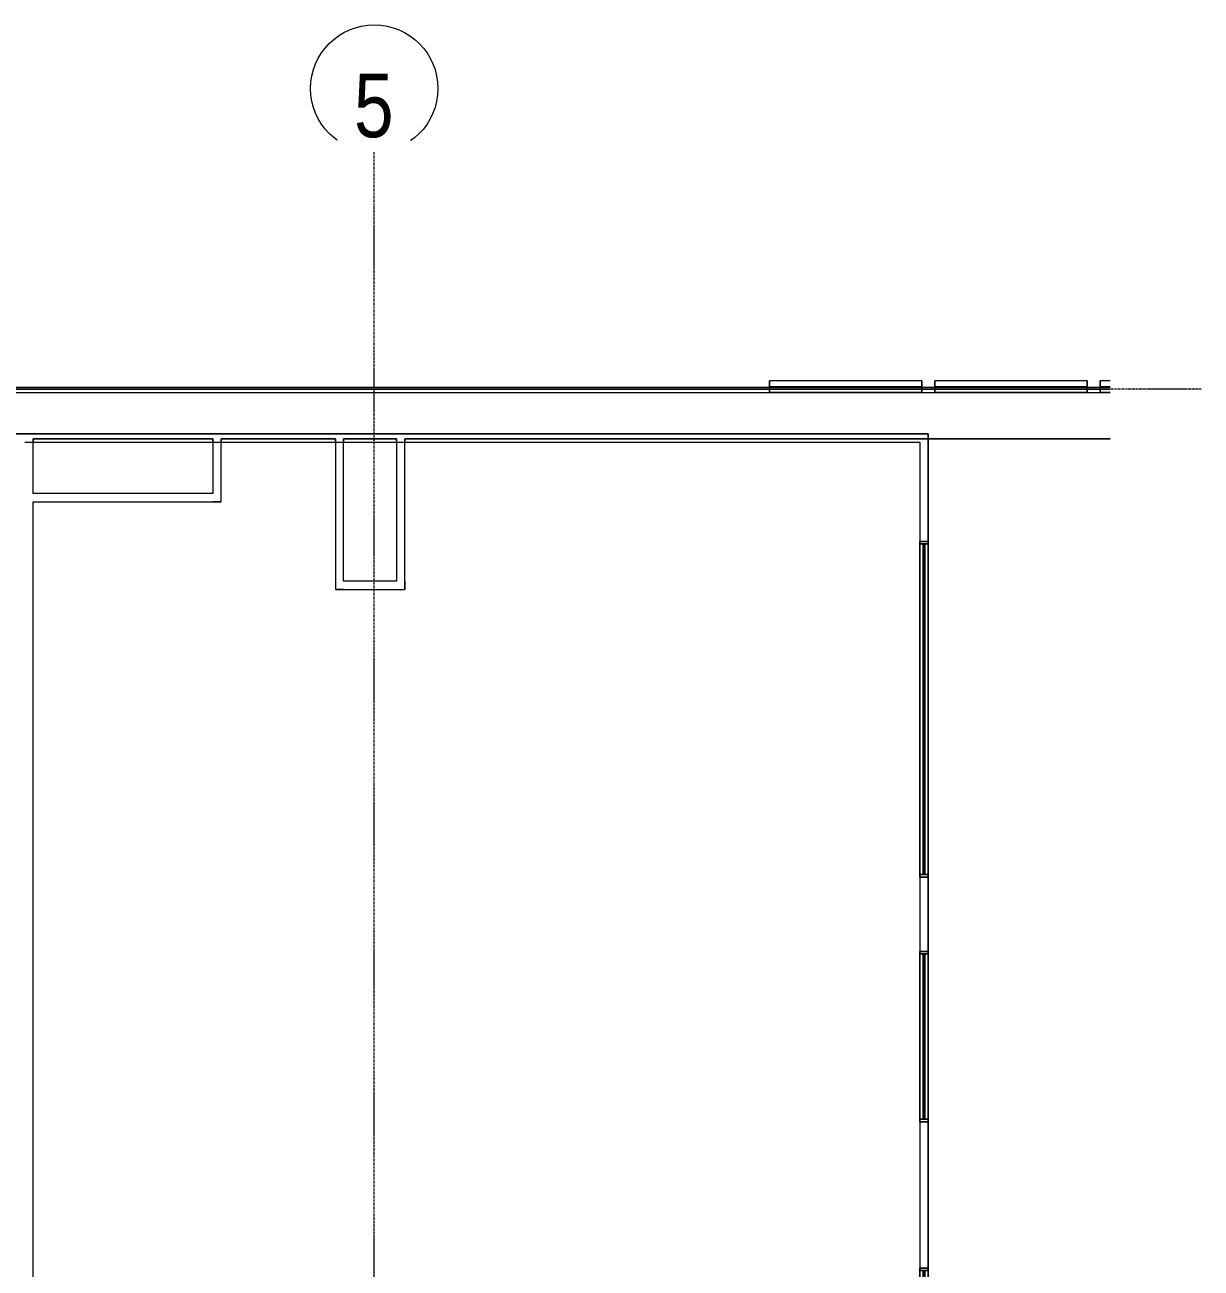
# Model space of a CAD drawing. Header units: millimetres. Extents: x -21807 to 26525, y -2564 to 60640.
# Drawn here: x 8789 to 15901, y 53122 to 60640 of the extents above; entities that cross this region are included whole.
import ezdxf

# ---------------------------------------------------------------- set-up
doc = ezdxf.new("R2010")
doc.units = ezdxf.units.MM
doc.linetypes.add('Grid Line', pattern=[22.225, 12.7, -3.175, 3.175, -3.175])
doc.layers.add('A-FLOR', color=7, linetype='Continuous', lineweight=9, true_color=0x007f00)
doc.layers.add('A-GLAZ', color=7, linetype='Continuous', lineweight=9, true_color=0x00007f)
for name, color, linetype, lineweight in [('A-WALL', 7, 'Continuous', 9), ('A-WALL-PATT', 7, 'Continuous', 9), ('S-GRID', 7, 'Continuous', 9), ('S-GRID-IDEN', 7, 'Continuous', 9)]:
    doc.layers.add(name, color=color, linetype=linetype, lineweight=lineweight)
doc.styles.add('Arial', font='arial.ttf', dxfattribs={"width": 0.8, "height": 385})

# ---------------------------------------------------------------- blocks, each defined once
blk = doc.blocks.new('AK_OViewTuongPanel - 2000x1200-1198638-MẶT BẰNG PHÂN VÙNG ÁP SUẤT')
at = {"layer": 'A-GLAZ', "color": 9, "lineweight": 13, "true_color": 0xaaaad4}
for p, q in [((-1015, 25), (-1015, -25)), ((-1000, 25), (-1015, 25)), ((-1000, -25), (-1000, 25)), ((1000, 25), (-1000, 25)), ((1000, 5), (-1000, 5)), ((-1000, 5), (-1000, -5)), ((1015, 25), (1000, 25)), ((1000, 25), (1000, -25)), ((1000, -5), (1000, 5)), ((1015, -25), (1015, 25)), ((-1015, -25), (-1000, -25)), ((-1000, -5), (1000, -5)), ((-1000, -25), (1000, -25)), ((1000, -25), (1015, -25))]:
    blk.add_line(p, q, dxfattribs=at)
at = {"layer": 'A-GLAZ', "color": 7, "lineweight": 13, "true_color": 0xececf5}
for p, q in [((-1015, -25), (-1015, 25)), ((-1000, -5), (-1000, 5)), ((-1000, 5), (-1000, -5)), ((1000, 5), (1000, -5)), ((1000, -5), (1000, 5)), ((1015, 25), (1015, -25))]:
    blk.add_line(p, q, dxfattribs=at)
at = {"layer": 'A-GLAZ', "color": 254, "lineweight": 13, "true_color": 0xe0e0ef}
for p, q in [((-1015, 25), (-1000, 25)), ((-1000, 25), (-1000, 5)), ((1000, 25), (1015, 25)), ((1000, 5), (1000, 25)), ((-1000, -25), (-1015, -25)), ((-1000, -5), (-1000, -25)), ((1000, -25), (1000, -5)), ((1015, -25), (1000, -25))]:
    blk.add_line(p, q, dxfattribs=at)
at = {"layer": 'A-GLAZ', "color": 254, "lineweight": 13, "true_color": 0xcccce5}
for p, q in [((-1000, 25), (1000, 25)), ((-1000, 5), (1000, 5)), ((1000, -5), (-1000, -5)), ((1000, -25), (-1000, -25))]:
    blk.add_line(p, q, dxfattribs=at)
blk = doc.blocks.new('AK_OViewTuongPanel - 1000x1200-1199073-MẶT BẰNG PHÂN VÙNG ÁP SUẤT')
at = {"layer": 'A-GLAZ', "color": 254, "lineweight": 13, "true_color": 0xe0e0ef}
for p, q in [((-515, 25), (-500, 25)), ((-500, 25), (-500, 5)), ((500, 25), (515, 25)), ((500, 5), (500, 25)), ((-500, -25), (-515, -25)), ((-500, -5), (-500, -25)), ((500, -25), (500, -5)), ((515, -25), (500, -25))]:
    blk.add_line(p, q, dxfattribs=at)
at = {"layer": 'A-GLAZ', "color": 7, "lineweight": 13, "true_color": 0xececf5}
for p, q in [((-515, -25), (-515, 25)), ((-500, -5), (-500, 5)), ((-500, 5), (-500, -5)), ((500, 5), (500, -5)), ((500, -5), (500, 5)), ((515, 25), (515, -25))]:
    blk.add_line(p, q, dxfattribs=at)
at = {"layer": 'A-GLAZ', "color": 9, "lineweight": 13, "true_color": 0xaaaad4}
for p, q in [((-515, 25), (-515, -25)), ((-500, 25), (-515, 25)), ((500, 25), (-500, 25)), ((-500, -25), (-500, 25)), ((500, 5), (-500, 5)), ((-500, 5), (-500, -5)), ((515, 25), (500, 25)), ((500, 25), (500, -25)), ((500, -5), (500, 5)), ((515, -25), (515, 25)), ((-515, -25), (-500, -25)), ((-500, -5), (500, -5)), ((-500, -25), (500, -25)), ((500, -25), (515, -25))]:
    blk.add_line(p, q, dxfattribs=at)
at = {"layer": 'A-GLAZ', "color": 254, "lineweight": 13, "true_color": 0xcccce5}
for p, q in [((-500, 25), (500, 25)), ((-500, 5), (500, 5)), ((500, -5), (-500, -5)), ((500, -25), (-500, -25))]:
    blk.add_line(p, q, dxfattribs=at)
blk = doc.blocks.new('M_Window-Louvers - 1000x1000mm-1210469-MẶT BẰNG PHÂN VÙNG ÁP SUẤT')
at = {"layer": 'A-GLAZ', "color": 254, "lineweight": 13, "true_color": 0xcccce5}
for p, q in [((-460.5, 26.3), (-460.5, 61.2)), ((-400.8, 61.2), (-460.5, 61.2)), ((-460.5, 61.2), (-460.5, 26.3)), ((-400.8, 61.2), (-460.5, 61.2)), ((-460.5, -8.7), (-460.5, 26.3)), ((-460.5, 26.3), (-460.5, -8.7)), ((-460.5, -8.7), (-400.8, -8.7)), ((-400.8, -8.7), (-460.5, -8.7))]:
    blk.add_line(p, q, dxfattribs=at)
at = {"layer": 'A-GLAZ', "color": 254, "lineweight": 13, "true_color": 0xe0e0ef}
for p, q in [((-460.5, 61.2), (-460.5, 26.3)), ((-400.8, 61.2), (-460.5, 61.2)), ((-460.5, 26.3), (-460.5, 61.2)), ((-400.8, 61.2), (-460.5, 61.2)), ((-460.5, 26.3), (-460.5, -8.7)), ((-400.8, 26.3), (-460.5, 26.3)), ((-460.5, -8.7), (-460.5, 26.3)), ((-400.8, 26.3), (-460.5, 26.3)), ((-400.8, -8.7), (-460.5, -8.7)), ((-460.5, -8.7), (-400.8, -8.7))]:
    blk.add_line(p, q, dxfattribs=at)
at = {"layer": 'A-GLAZ', "color": 7, "lineweight": 13, "true_color": 0xececf5}
for p, q in [((-460.5, 61.2), (-460.5, 26.3)), ((-400.8, 61.2), (-460.5, 61.2)), ((-460.5, 26.3), (-460.5, 61.2)), ((-400.8, 61.2), (-460.5, 61.2)), ((-460.5, 26.3), (-460.5, -8.7)), ((-460.5, -8.7), (-460.5, 26.3)), ((-400.8, -8.7), (-460.5, -8.7)), ((-460.5, -8.7), (-400.8, -8.7))]:
    blk.add_line(p, q, dxfattribs=at)
at = {"layer": 'A-GLAZ', "color": 7, "lineweight": 13, "true_color": 0xf3f3f9}
for p, q in [((-460.5, 61.2), (-460.5, 26.3)), ((-400.8, 61.2), (-460.5, 61.2)), ((-460.5, 26.3), (-460.5, 61.2)), ((-400.8, 61.2), (-460.5, 61.2)), ((-400.8, 26.3), (-460.5, 26.3)), ((-400.8, 26.3), (-460.5, 26.3)), ((-460.5, 26.3), (-460.5, -8.7)), ((-460.5, -8.7), (-460.5, 26.3)), ((-400.8, -8.7), (-460.5, -8.7)), ((-460.5, -8.7), (-400.8, -8.7))]:
    blk.add_line(p, q, dxfattribs=at)
at = {"layer": 'A-GLAZ', "color": 7, "lineweight": 13, "true_color": 0xf7f7fb}
for p, q in [((-460.5, 61.2), (-460.5, 26.3)), ((-400.8, 61.2), (-460.5, 61.2)), ((-460.5, 26.3), (-460.5, 61.2)), ((-400.8, 61.2), (-460.5, 61.2)), ((-460.5, 26.3), (-460.5, -8.7)), ((-460.5, -8.7), (-460.5, 26.3)), ((-400.8, -8.7), (-460.5, -8.7)), ((-460.5, -8.7), (-400.8, -8.7))]:
    blk.add_line(p, q, dxfattribs=at)
at = {"layer": 'A-GLAZ', "color": 7, "lineweight": 13, "true_color": 0xfafafc}
for p, q in [((-460.5, 61.2), (-460.5, 26.3)), ((-400.8, 61.2), (-460.5, 61.2)), ((-460.5, 26.3), (-460.5, 61.2)), ((-400.8, 61.2), (-460.5, 61.2)), ((-400.8, 26.3), (-460.5, 26.3)), ((-400.8, 26.3), (-460.5, 26.3)), ((-460.5, 26.3), (-460.5, -8.7)), ((-460.5, -8.7), (-460.5, 26.3)), ((-400.8, -8.7), (-460.5, -8.7)), ((-460.5, -8.7), (-400.8, -8.7))]:
    blk.add_line(p, q, dxfattribs=at)
at = {"layer": 'A-GLAZ', "color": 7, "lineweight": 13, "true_color": 0xfcfcfd}
for p, q in [((-460.5, 61.2), (-460.5, 26.3)), ((-400.8, 61.2), (-460.5, 61.2)), ((-460.5, 26.3), (-460.5, 61.2)), ((-400.8, 61.2), (-460.5, 61.2)), ((-460.5, 26.3), (-460.5, -8.7)), ((-460.5, -8.7), (-460.5, 26.3)), ((-400.8, -8.7), (-460.5, -8.7)), ((-460.5, -8.7), (-400.8, -8.7))]:
    blk.add_line(p, q, dxfattribs=at)
at = {"layer": 'A-GLAZ', "color": 7, "lineweight": 13, "true_color": 0xfdfdfd}
for p, q in [((-460.5, 61.2), (-460.5, 26.3)), ((-400.8, 61.2), (-460.5, 61.2)), ((-460.5, 26.3), (-460.5, 61.2)), ((-460.5, 61.2), (-460.5, 26.3)), ((-400.8, 61.2), (-460.5, 61.2)), ((-400.8, 61.2), (-460.5, 61.2)), ((-460.5, 26.3), (-460.5, 61.2)), ((-460.5, 61.2), (-460.5, 26.3)), ((-400.8, 61.2), (-460.5, 61.2)), ((-400.8, 61.2), (-460.5, 61.2)), ((-460.5, 26.3), (-460.5, 61.2)), ((-460.5, 61.2), (-460.5, 26.3)), ((-400.8, 61.2), (-460.5, 61.2)), ((-400.8, 61.2), (-460.5, 61.2)), ((-460.5, 26.3), (-460.5, 61.2)), ((-460.5, 61.2), (-460.5, 26.3)), ((-400.8, 61.2), (-460.5, 61.2)), ((-400.8, 61.2), (-460.5, 61.2)), ((-460.5, 26.3), (-460.5, 61.2)), ((-460.5, 61.2), (-460.5, 26.3)), ((-400.8, 61.2), (-460.5, 61.2)), ((-400.8, 61.2), (-460.5, 61.2)), ((-460.5, 26.3), (-460.5, 61.2)), ((-460.5, 61.2), (-460.5, 26.3)), ((-400.8, 61.2), (-460.5, 61.2)), ((-400.8, 61.2), (-460.5, 61.2)), ((-460.5, 26.3), (-460.5, 61.2)), ((-460.5, 61.2), (-460.5, 26.3)), ((-400.8, 61.2), (-460.5, 61.2)), ((-400.8, 61.2), (-460.5, 61.2)), ((-460.5, 26.3), (-460.5, 61.2)), ((-460.5, 61.2), (-460.5, 26.3)), ((-400.8, 61.2), (-460.5, 61.2)), ((-400.8, 61.2), (-460.5, 61.2)), ((-460.5, 26.3), (-460.5, 61.2)), ((-460.5, 61.2), (-460.5, 26.3)), ((-400.8, 61.2), (-460.5, 61.2)), ((-400.8, 61.2), (-460.5, 61.2)), ((-460.5, 26.3), (-460.5, 61.2)), ((-460.5, 61.2), (-460.5, 26.3)), ((-400.8, 61.2), (-460.5, 61.2)), ((-400.8, 61.2), (-460.5, 61.2)), ((-460.5, 26.3), (-460.5, 61.2)), ((-460.5, 61.2), (-460.5, 26.3)), ((-400.8, 61.2), (-460.5, 61.2)), ((-400.8, 61.2), (-460.5, 61.2)), ((-460.5, 26.3), (-460.5, 61.2)), ((-460.5, 61.2), (-460.5, 26.3)), ((-400.8, 61.2), (-460.5, 61.2)), ((-400.8, 61.2), (-460.5, 61.2)), ((-460.5, 26.3), (-460.5, 61.2)), ((-460.5, 61.2), (-460.5, 26.3)), ((-400.8, 61.2), (-460.5, 61.2)), ((-400.8, 61.2), (-460.5, 61.2)), ((-460.5, 26.3), (-460.5, 61.2)), ((-460.5, 61.2), (-460.5, 26.3)), ((-400.8, 61.2), (-460.5, 61.2)), ((-400.8, 61.2), (-460.5, 61.2)), ((-400.8, 26.3), (-460.5, 26.3)), ((-400.8, 26.3), (-460.5, 26.3)), ((-400.8, 26.3), (-460.5, 26.3)), ((-400.8, 26.3), (-460.5, 26.3)), ((-400.8, 26.3), (-460.5, 26.3)), ((-400.8, 26.3), (-460.5, 26.3)), ((-400.8, 26.3), (-460.5, 26.3)), ((-460.5, 26.3), (-460.5, -8.7)), ((-400.8, 26.3), (-460.5, 26.3)), ((-400.8, 26.3), (-460.5, 26.3)), ((-460.5, -8.7), (-460.5, 26.3)), ((-460.5, 26.3), (-460.5, -8.7)), ((-400.8, 26.3), (-460.5, 26.3)), ((-400.8, 26.3), (-460.5, 26.3)), ((-460.5, -8.7), (-460.5, 26.3)), ((-460.5, 26.3), (-460.5, -8.7)), ((-400.8, 26.3), (-460.5, 26.3)), ((-400.8, 26.3), (-460.5, 26.3)), ((-460.5, -8.7), (-460.5, 26.3)), ((-460.5, 26.3), (-460.5, -8.7)), ((-400.8, 26.3), (-460.5, 26.3)), ((-400.8, 26.3), (-460.5, 26.3)), ((-460.5, -8.7), (-460.5, 26.3)), ((-460.5, 26.3), (-460.5, -8.7)), ((-400.8, 26.3), (-460.5, 26.3)), ((-400.8, 26.3), (-460.5, 26.3)), ((-460.5, -8.7), (-460.5, 26.3)), ((-460.5, 26.3), (-460.5, -8.7)), ((-400.8, 26.3), (-460.5, 26.3)), ((-400.8, 26.3), (-460.5, 26.3)), ((-460.5, -8.7), (-460.5, 26.3)), ((-460.5, 26.3), (-460.5, -8.7)), ((-400.8, 26.3), (-460.5, 26.3)), ((-400.8, 26.3), (-460.5, 26.3)), ((-460.5, -8.7), (-460.5, 26.3)), ((-460.5, 26.3), (-460.5, -8.7)), ((-400.8, 26.3), (-460.5, 26.3)), ((-400.8, 26.3), (-460.5, 26.3)), ((-460.5, -8.7), (-460.5, 26.3)), ((-460.5, 26.3), (-460.5, -8.7)), ((-400.8, 26.3), (-460.5, 26.3)), ((-400.8, 26.3), (-460.5, 26.3)), ((-460.5, -8.7), (-460.5, 26.3)), ((-460.5, 26.3), (-460.5, -8.7)), ((-400.8, 26.3), (-460.5, 26.3)), ((-400.8, 26.3), (-460.5, 26.3)), ((-460.5, -8.7), (-460.5, 26.3)), ((-460.5, 26.3), (-460.5, -8.7)), ((-400.8, 26.3), (-460.5, 26.3)), ((-400.8, 26.3), (-460.5, 26.3)), ((-460.5, -8.7), (-460.5, 26.3)), ((-460.5, 26.3), (-460.5, -8.7)), ((-400.8, 26.3), (-460.5, 26.3)), ((-400.8, 26.3), (-460.5, 26.3)), ((-460.5, -8.7), (-460.5, 26.3)), ((-460.5, 26.3), (-460.5, -8.7)), ((-400.8, 26.3), (-460.5, 26.3)), ((-400.8, 26.3), (-460.5, 26.3)), ((-460.5, -8.7), (-460.5, 26.3)), ((-460.5, 26.3), (-460.5, -8.7)), ((-400.8, 26.3), (-460.5, 26.3)), ((-400.8, 26.3), (-460.5, 26.3)), ((-460.5, -8.7), (-460.5, 26.3)), ((-460.5, 26.3), (-460.5, -8.7)), ((-400.8, 26.3), (-460.5, 26.3)), ((-400.8, 26.3), (-460.5, 26.3)), ((-400.8, -8.7), (-460.5, -8.7)), ((-460.5, -8.7), (-400.8, -8.7)), ((-400.8, -8.7), (-460.5, -8.7)), ((-460.5, -8.7), (-400.8, -8.7)), ((-400.8, -8.7), (-460.5, -8.7)), ((-460.5, -8.7), (-400.8, -8.7)), ((-400.8, -8.7), (-460.5, -8.7)), ((-460.5, -8.7), (-400.8, -8.7)), ((-400.8, -8.7), (-460.5, -8.7)), ((-460.5, -8.7), (-400.8, -8.7)), ((-400.8, -8.7), (-460.5, -8.7)), ((-460.5, -8.7), (-400.8, -8.7)), ((-400.8, -8.7), (-460.5, -8.7)), ((-460.5, -8.7), (-400.8, -8.7)), ((-400.8, -8.7), (-460.5, -8.7)), ((-460.5, -8.7), (-400.8, -8.7)), ((-400.8, -8.7), (-460.5, -8.7)), ((-460.5, -8.7), (-400.8, -8.7)), ((-400.8, -8.7), (-460.5, -8.7)), ((-460.5, -8.7), (-400.8, -8.7)), ((-400.8, -8.7), (-460.5, -8.7)), ((-460.5, -8.7), (-400.8, -8.7)), ((-400.8, -8.7), (-460.5, -8.7)), ((-460.5, -8.7), (-400.8, -8.7)), ((-400.8, -8.7), (-460.5, -8.7)), ((-460.5, -8.7), (-400.8, -8.7)), ((-400.8, -8.7), (-460.5, -8.7)), ((-460.5, -8.7), (-400.8, -8.7)), ((-400.8, -8.7), (-460.5, -8.7))]:
    blk.add_line(p, q, dxfattribs=at)
at = {"layer": 'A-GLAZ', "color": 9, "lineweight": 13, "true_color": 0xaaaad4}
for p, q in [((-460.5, 26.3), (-460.5, 61.2)), ((-400.8, 61.2), (-460.5, 61.2)), ((-460.5, -8.7), (-460.5, 26.3)), ((-400.8, 26.3), (-460.5, 26.3)), ((-460.5, -8.7), (-400.8, -8.7))]:
    blk.add_line(p, q, dxfattribs=at)
blk = doc.blocks.new('M_Window-Louvers - 1000x1000mm-V17-MẶT BẰNG PHÂN VÙNG ÁP SUẤT')
at = {"layer": 'A-GLAZ', "color": 254, "lineweight": 13, "true_color": 0xcccce5}
for p, q in [((-460.5, 26.275), (-460.5, 61.2)), ((460.5, 61.2), (-460.5, 61.2)), ((-460.5, 61.2), (-460.5, 26.275)), ((460.5, 61.2), (-460.5, 61.2)), ((-460.5, -8.65), (-460.5, 26.275)), ((-460.5, 26.275), (-460.5, -8.65)), ((460.5, 61.2), (460.5, 26.275)), ((460.5, 26.275), (460.5, 61.2)), ((460.5, 26.275), (460.5, -8.65)), ((460.5, -8.65), (460.5, 26.275)), ((-460.5, -8.65), (460.5, -8.65)), ((460.5, -8.65), (-460.5, -8.65))]:
    blk.add_line(p, q, dxfattribs=at)
at = {"layer": 'A-GLAZ', "color": 254, "lineweight": 13, "true_color": 0xe0e0ef}
for p, q in [((-460.5, 61.2), (-460.5, 26.275)), ((460.5, 61.2), (-460.5, 61.2)), ((-460.5, 26.275), (-460.5, 61.2)), ((460.5, 61.2), (-460.5, 61.2)), ((-460.5, 26.275), (-460.5, -8.65)), ((460.5, 26.275), (-460.5, 26.275)), ((-460.5, -8.65), (-460.5, 26.275)), ((460.5, 26.275), (-460.5, 26.275)), ((460.5, 26.275), (460.5, 61.2)), ((460.5, 61.2), (460.5, 26.275)), ((460.5, -8.65), (460.5, 26.275)), ((460.5, 26.275), (460.5, -8.65)), ((460.5, -8.65), (-460.5, -8.65)), ((-460.5, -8.65), (460.5, -8.65))]:
    blk.add_line(p, q, dxfattribs=at)
at = {"layer": 'A-GLAZ', "color": 7, "lineweight": 13, "true_color": 0xececf5}
for p, q in [((-460.5, 61.2), (-460.5, 26.275)), ((460.5, 61.2), (-460.5, 61.2)), ((-460.5, 26.275), (-460.5, 61.2)), ((460.5, 61.2), (-460.5, 61.2)), ((-460.5, 26.275), (-460.5, -8.65)), ((-460.5, -8.65), (-460.5, 26.275)), ((460.5, 26.275), (460.5, 61.2)), ((460.5, 61.2), (460.5, 26.275)), ((460.5, -8.65), (460.5, 26.275)), ((460.5, 26.275), (460.5, -8.65)), ((460.5, -8.65), (-460.5, -8.65)), ((-460.5, -8.65), (460.5, -8.65))]:
    blk.add_line(p, q, dxfattribs=at)
at = {"layer": 'A-GLAZ', "color": 7, "lineweight": 13, "true_color": 0xf3f3f9}
for p, q in [((-460.5, 61.2), (-460.5, 26.275)), ((460.5, 61.2), (-460.5, 61.2)), ((-460.5, 26.275), (-460.5, 61.2)), ((460.5, 61.2), (-460.5, 61.2)), ((460.5, 26.275), (-460.5, 26.275)), ((460.5, 26.275), (-460.5, 26.275)), ((-460.5, 26.275), (-460.5, -8.65)), ((-460.5, -8.65), (-460.5, 26.275)), ((460.5, 26.275), (460.5, 61.2)), ((460.5, 61.2), (460.5, 26.275)), ((460.5, -8.65), (460.5, 26.275)), ((460.5, 26.275), (460.5, -8.65)), ((460.5, -8.65), (-460.5, -8.65)), ((-460.5, -8.65), (460.5, -8.65))]:
    blk.add_line(p, q, dxfattribs=at)
at = {"layer": 'A-GLAZ', "color": 7, "lineweight": 13, "true_color": 0xf7f7fb}
for p, q in [((-460.5, 61.2), (-460.5, 26.275)), ((460.5, 61.2), (-460.5, 61.2)), ((-460.5, 26.275), (-460.5, 61.2)), ((460.5, 61.2), (-460.5, 61.2)), ((-460.5, 26.275), (-460.5, -8.65)), ((-460.5, -8.65), (-460.5, 26.275)), ((460.5, 26.275), (460.5, 61.2)), ((460.5, 61.2), (460.5, 26.275)), ((460.5, -8.65), (460.5, 26.275)), ((460.5, 26.275), (460.5, -8.65)), ((460.5, -8.65), (-460.5, -8.65)), ((-460.5, -8.65), (460.5, -8.65))]:
    blk.add_line(p, q, dxfattribs=at)
at = {"layer": 'A-GLAZ', "color": 7, "lineweight": 13, "true_color": 0xfafafc}
for p, q in [((-460.5, 61.2), (-460.5, 26.275)), ((460.5, 61.2), (-460.5, 61.2)), ((-460.5, 26.275), (-460.5, 61.2)), ((460.5, 61.2), (-460.5, 61.2)), ((460.5, 26.275), (-460.5, 26.275)), ((460.5, 26.275), (-460.5, 26.275)), ((-460.5, 26.275), (-460.5, -8.65)), ((-460.5, -8.65), (-460.5, 26.275)), ((460.5, 26.275), (460.5, 61.2)), ((460.5, 61.2), (460.5, 26.275)), ((460.5, -8.65), (460.5, 26.275)), ((460.5, 26.275), (460.5, -8.65)), ((460.5, -8.65), (-460.5, -8.65)), ((-460.5, -8.65), (460.5, -8.65))]:
    blk.add_line(p, q, dxfattribs=at)
at = {"layer": 'A-GLAZ', "color": 7, "lineweight": 13, "true_color": 0xfcfcfd}
for p, q in [((-460.5, 61.2), (-460.5, 26.275)), ((460.5, 61.2), (-460.5, 61.2)), ((-460.5, 26.275), (-460.5, 61.2)), ((460.5, 61.2), (-460.5, 61.2)), ((-460.5, 26.275), (-460.5, -8.65)), ((-460.5, -8.65), (-460.5, 26.275)), ((460.5, 26.275), (460.5, 61.2)), ((460.5, 61.2), (460.5, 26.275)), ((460.5, -8.65), (460.5, 26.275)), ((460.5, 26.275), (460.5, -8.65)), ((460.5, -8.65), (-460.5, -8.65)), ((-460.5, -8.65), (460.5, -8.65))]:
    blk.add_line(p, q, dxfattribs=at)
at = {"layer": 'A-GLAZ', "color": 7, "lineweight": 13, "true_color": 0xfdfdfd}
for p, q in [((-460.5, 61.2), (-460.5, 26.275)), ((460.5, 61.2), (-460.5, 61.2)), ((-460.5, 26.275), (-460.5, 61.2)), ((-460.5, 61.2), (-460.5, 26.275)), ((460.5, 61.2), (-460.5, 61.2)), ((460.5, 61.2), (-460.5, 61.2)), ((-460.5, 26.275), (-460.5, 61.2)), ((-460.5, 61.2), (-460.5, 26.275)), ((460.5, 61.2), (-460.5, 61.2)), ((460.5, 61.2), (-460.5, 61.2)), ((-460.5, 26.275), (-460.5, 61.2)), ((-460.5, 61.2), (-460.5, 26.275)), ((460.5, 61.2), (-460.5, 61.2)), ((460.5, 61.2), (-460.5, 61.2)), ((-460.5, 26.275), (-460.5, 61.2)), ((-460.5, 61.2), (-460.5, 26.275)), ((460.5, 61.2), (-460.5, 61.2)), ((460.5, 61.2), (-460.5, 61.2)), ((-460.5, 26.275), (-460.5, 61.2)), ((-460.5, 61.2), (-460.5, 26.275)), ((460.5, 61.2), (-460.5, 61.2)), ((460.5, 61.2), (-460.5, 61.2)), ((-460.5, 26.275), (-460.5, 61.2)), ((-460.5, 61.2), (-460.5, 26.275)), ((460.5, 61.2), (-460.5, 61.2)), ((460.5, 61.2), (-460.5, 61.2)), ((-460.5, 26.275), (-460.5, 61.2)), ((-460.5, 61.2), (-460.5, 26.275)), ((460.5, 61.2), (-460.5, 61.2)), ((460.5, 61.2), (-460.5, 61.2)), ((-460.5, 26.275), (-460.5, 61.2)), ((-460.5, 61.2), (-460.5, 26.275)), ((460.5, 61.2), (-460.5, 61.2)), ((460.5, 61.2), (-460.5, 61.2)), ((-460.5, 26.275), (-460.5, 61.2)), ((-460.5, 61.2), (-460.5, 26.275)), ((460.5, 61.2), (-460.5, 61.2)), ((460.5, 61.2), (-460.5, 61.2)), ((-460.5, 26.275), (-460.5, 61.2)), ((-460.5, 61.2), (-460.5, 26.275)), ((460.5, 61.2), (-460.5, 61.2)), ((460.5, 61.2), (-460.5, 61.2)), ((-460.5, 26.275), (-460.5, 61.2)), ((-460.5, 61.2), (-460.5, 26.275)), ((460.5, 61.2), (-460.5, 61.2)), ((460.5, 61.2), (-460.5, 61.2)), ((-460.5, 26.275), (-460.5, 61.2)), ((-460.5, 61.2), (-460.5, 26.275)), ((460.5, 61.2), (-460.5, 61.2)), ((460.5, 61.2), (-460.5, 61.2)), ((-460.5, 26.275), (-460.5, 61.2)), ((-460.5, 61.2), (-460.5, 26.275)), ((460.5, 61.2), (-460.5, 61.2)), ((460.5, 61.2), (-460.5, 61.2)), ((-460.5, 26.275), (-460.5, 61.2)), ((-460.5, 61.2), (-460.5, 26.275)), ((460.5, 61.2), (-460.5, 61.2)), ((460.5, 61.2), (-460.5, 61.2)), ((460.5, 26.275), (-460.5, 26.275)), ((460.5, 26.275), (-460.5, 26.275)), ((460.5, 26.275), (-460.5, 26.275)), ((460.5, 26.275), (-460.5, 26.275)), ((460.5, 26.275), (-460.5, 26.275)), ((460.5, 26.275), (-460.5, 26.275)), ((460.5, 26.275), (-460.5, 26.275)), ((-460.5, 26.275), (-460.5, -8.65)), ((460.5, 26.275), (-460.5, 26.275)), ((460.5, 26.275), (-460.5, 26.275)), ((-460.5, -8.65), (-460.5, 26.275)), ((-460.5, 26.275), (-460.5, -8.65)), ((460.5, 26.275), (-460.5, 26.275)), ((460.5, 26.275), (-460.5, 26.275)), ((-460.5, -8.65), (-460.5, 26.275)), ((-460.5, 26.275), (-460.5, -8.65)), ((460.5, 26.275), (-460.5, 26.275)), ((460.5, 26.275), (-460.5, 26.275)), ((-460.5, -8.65), (-460.5, 26.275)), ((-460.5, 26.275), (-460.5, -8.65)), ((460.5, 26.275), (-460.5, 26.275)), ((460.5, 26.275), (-460.5, 26.275)), ((-460.5, -8.65), (-460.5, 26.275)), ((-460.5, 26.275), (-460.5, -8.65)), ((460.5, 26.275), (-460.5, 26.275)), ((460.5, 26.275), (-460.5, 26.275)), ((-460.5, -8.65), (-460.5, 26.275)), ((-460.5, 26.275), (-460.5, -8.65)), ((460.5, 26.275), (-460.5, 26.275)), ((460.5, 26.275), (-460.5, 26.275)), ((-460.5, -8.65), (-460.5, 26.275)), ((-460.5, 26.275), (-460.5, -8.65)), ((460.5, 26.275), (-460.5, 26.275)), ((460.5, 26.275), (-460.5, 26.275)), ((-460.5, -8.65), (-460.5, 26.275)), ((-460.5, 26.275), (-460.5, -8.65)), ((460.5, 26.275), (-460.5, 26.275)), ((460.5, 26.275), (-460.5, 26.275)), ((-460.5, -8.65), (-460.5, 26.275)), ((-460.5, 26.275), (-460.5, -8.65)), ((460.5, 26.275), (-460.5, 26.275)), ((460.5, 26.275), (-460.5, 26.275)), ((-460.5, -8.65), (-460.5, 26.275)), ((-460.5, 26.275), (-460.5, -8.65)), ((460.5, 26.275), (-460.5, 26.275)), ((460.5, 26.275), (-460.5, 26.275)), ((-460.5, -8.65), (-460.5, 26.275)), ((-460.5, 26.275), (-460.5, -8.65)), ((460.5, 26.275), (-460.5, 26.275)), ((460.5, 26.275), (-460.5, 26.275)), ((-460.5, -8.65), (-460.5, 26.275)), ((-460.5, 26.275), (-460.5, -8.65)), ((460.5, 26.275), (-460.5, 26.275)), ((460.5, 26.275), (-460.5, 26.275)), ((-460.5, -8.65), (-460.5, 26.275)), ((-460.5, 26.275), (-460.5, -8.65)), ((460.5, 26.275), (-460.5, 26.275)), ((460.5, 26.275), (-460.5, 26.275)), ((-460.5, -8.65), (-460.5, 26.275)), ((-460.5, 26.275), (-460.5, -8.65)), ((460.5, 26.275), (-460.5, 26.275)), ((460.5, 26.275), (-460.5, 26.275)), ((-460.5, -8.65), (-460.5, 26.275)), ((-460.5, 26.275), (-460.5, -8.65)), ((460.5, 26.275), (-460.5, 26.275)), ((460.5, 26.275), (-460.5, 26.275)), ((460.5, 26.275), (460.5, 61.2)), ((460.5, 26.275), (460.5, 61.2)), ((460.5, 61.2), (460.5, 26.275)), ((460.5, 26.275), (460.5, 61.2)), ((460.5, 61.2), (460.5, 26.275)), ((460.5, 26.275), (460.5, 61.2)), ((460.5, 61.2), (460.5, 26.275)), ((460.5, 26.275), (460.5, 61.2)), ((460.5, 61.2), (460.5, 26.275)), ((460.5, 26.275), (460.5, 61.2)), ((460.5, 61.2), (460.5, 26.275)), ((460.5, 26.275), (460.5, 61.2)), ((460.5, 61.2), (460.5, 26.275)), ((460.5, 26.275), (460.5, 61.2)), ((460.5, 61.2), (460.5, 26.275)), ((460.5, 26.275), (460.5, 61.2)), ((460.5, 61.2), (460.5, 26.275)), ((460.5, 26.275), (460.5, 61.2)), ((460.5, 61.2), (460.5, 26.275)), ((460.5, 26.275), (460.5, 61.2)), ((460.5, 61.2), (460.5, 26.275)), ((460.5, 26.275), (460.5, 61.2)), ((460.5, 61.2), (460.5, 26.275)), ((460.5, 26.275), (460.5, 61.2)), ((460.5, 61.2), (460.5, 26.275)), ((460.5, 26.275), (460.5, 61.2)), ((460.5, 61.2), (460.5, 26.275)), ((460.5, 26.275), (460.5, 61.2)), ((460.5, 61.2), (460.5, 26.275)), ((460.5, -8.65), (460.5, 26.275)), ((460.5, -8.65), (460.5, 26.275)), ((460.5, 26.275), (460.5, -8.65)), ((460.5, -8.65), (460.5, 26.275)), ((460.5, 26.275), (460.5, -8.65)), ((460.5, -8.65), (460.5, 26.275)), ((460.5, 26.275), (460.5, -8.65)), ((460.5, -8.65), (460.5, 26.275)), ((460.5, 26.275), (460.5, -8.65)), ((460.5, -8.65), (460.5, 26.275)), ((460.5, 26.275), (460.5, -8.65)), ((460.5, -8.65), (460.5, 26.275)), ((460.5, 26.275), (460.5, -8.65)), ((460.5, -8.65), (460.5, 26.275)), ((460.5, 26.275), (460.5, -8.65)), ((460.5, -8.65), (460.5, 26.275)), ((460.5, 26.275), (460.5, -8.65)), ((460.5, -8.65), (460.5, 26.275)), ((460.5, 26.275), (460.5, -8.65)), ((460.5, -8.65), (460.5, 26.275)), ((460.5, 26.275), (460.5, -8.65)), ((460.5, -8.65), (460.5, 26.275)), ((460.5, 26.275), (460.5, -8.65)), ((460.5, -8.65), (460.5, 26.275)), ((460.5, 26.275), (460.5, -8.65)), ((460.5, -8.65), (460.5, 26.275)), ((460.5, 26.275), (460.5, -8.65)), ((460.5, -8.65), (460.5, 26.275)), ((460.5, 26.275), (460.5, -8.65)), ((460.5, -8.65), (-460.5, -8.65)), ((-460.5, -8.65), (460.5, -8.65)), ((460.5, -8.65), (-460.5, -8.65)), ((-460.5, -8.65), (460.5, -8.65)), ((460.5, -8.65), (-460.5, -8.65)), ((-460.5, -8.65), (460.5, -8.65)), ((460.5, -8.65), (-460.5, -8.65)), ((-460.5, -8.65), (460.5, -8.65)), ((460.5, -8.65), (-460.5, -8.65)), ((-460.5, -8.65), (460.5, -8.65)), ((460.5, -8.65), (-460.5, -8.65)), ((-460.5, -8.65), (460.5, -8.65)), ((460.5, -8.65), (-460.5, -8.65)), ((-460.5, -8.65), (460.5, -8.65)), ((460.5, -8.65), (-460.5, -8.65)), ((-460.5, -8.65), (460.5, -8.65)), ((460.5, -8.65), (-460.5, -8.65)), ((-460.5, -8.65), (460.5, -8.65)), ((460.5, -8.65), (-460.5, -8.65)), ((-460.5, -8.65), (460.5, -8.65)), ((460.5, -8.65), (-460.5, -8.65)), ((-460.5, -8.65), (460.5, -8.65)), ((460.5, -8.65), (-460.5, -8.65)), ((-460.5, -8.65), (460.5, -8.65)), ((460.5, -8.65), (-460.5, -8.65)), ((-460.5, -8.65), (460.5, -8.65)), ((460.5, -8.65), (-460.5, -8.65)), ((-460.5, -8.65), (460.5, -8.65)), ((460.5, -8.65), (-460.5, -8.65))]:
    blk.add_line(p, q, dxfattribs=at)
at = {"layer": 'A-GLAZ', "color": 9, "lineweight": 13, "true_color": 0xaaaad4}
for p, q in [((-460.5, 26.275), (-460.5, 61.2)), ((460.5, 61.2), (-460.5, 61.2)), ((-460.5, -8.65), (-460.5, 26.275)), ((460.5, 26.275), (-460.5, 26.275)), ((460.5, 61.2), (460.5, 26.275)), ((460.5, 26.275), (460.5, -8.65)), ((-460.5, -8.65), (460.5, -8.65))]:
    blk.add_line(p, q, dxfattribs=at)
blk = doc.blocks.new('AK_OViewTuongPanel - 2000x1200-1199252-MẶT BẰNG PHÂN VÙNG ÁP SUẤT')
at = {"layer": 'A-GLAZ', "color": 9, "lineweight": 13, "true_color": 0xaaaad4}
for p, q in [((-1015, 25), (-1015, -25)), ((-1000, 25), (-1015, 25)), ((-1000, -25), (-1000, 25)), ((1000, 25), (-1000, 25)), ((1000, 5), (-1000, 5)), ((-1000, 5), (-1000, -5)), ((1015, 25), (1000, 25)), ((1000, 25), (1000, -25)), ((1000, -5), (1000, 5)), ((1015, -25), (1015, 25)), ((-1015, -25), (-1000, -25)), ((-1000, -5), (1000, -5)), ((-1000, -25), (1000, -25)), ((1000, -25), (1015, -25))]:
    blk.add_line(p, q, dxfattribs=at)
at = {"layer": 'A-GLAZ', "color": 7, "lineweight": 13, "true_color": 0xececf5}
for p, q in [((-1015, -25), (-1015, 25)), ((-1000, -5), (-1000, 5)), ((-1000, 5), (-1000, -5)), ((1000, 5), (1000, -5)), ((1000, -5), (1000, 5)), ((1015, 25), (1015, -25))]:
    blk.add_line(p, q, dxfattribs=at)
at = {"layer": 'A-GLAZ', "color": 254, "lineweight": 13, "true_color": 0xe0e0ef}
for p, q in [((-1015, 25), (-1000, 25)), ((-1000, 25), (-1000, 5)), ((1000, 25), (1015, 25)), ((1000, 5), (1000, 25)), ((-1000, -25), (-1015, -25)), ((-1000, -5), (-1000, -25)), ((1000, -25), (1000, -5)), ((1015, -25), (1000, -25))]:
    blk.add_line(p, q, dxfattribs=at)
at = {"layer": 'A-GLAZ', "color": 254, "lineweight": 13, "true_color": 0xcccce5}
for p, q in [((-1000, 25), (1000, 25)), ((-1000, 5), (1000, 5)), ((1000, -5), (-1000, -5)), ((1000, -25), (-1000, -25))]:
    blk.add_line(p, q, dxfattribs=at)
blk = doc.blocks.new('AK-SGS-M3-A_rvt-1-MẶT BẰNG PHÂN VÙNG ÁP SUẤT')
at = {"layer": 'A-WALL-PATT', "true_color": 0xeaeaea, "transparency": 33554534}
h = blk.add_hatch(color=254, dxfattribs=at)
h.paths.add_polyline_path([(-20048.6, 58416.9), (-19998.6, 58416.9), (-19998.6, 58436.9), (-17584.1, 58436.9), (-17584.1, 58446.9), (-20048.6, 58446.9), (-20048.6, 58436.9)])
h.paths.add_polyline_path([(15212.1, 58436.9), (15291, 58436.9), (15291, 58446.9), (15212.1, 58446.9)])
h.paths.add_polyline_path([(14291.1, 58436.9), (14291.1, 58446.9), (14212.2, 58446.9), (14212.2, 58436.9), (14273.3, 58436.9)])
h.paths.add_polyline_path([(13291.2, 58436.9), (13291.2, 58446.9), (8511.7, 58446.9), (8511.7, 58436.9), (13052.3, 58436.9)])
h.paths.add_polyline_path([(-16663.1, 58436.9), (-16584.2, 58436.9), (-16584.2, 58446.9), (-16663.1, 58446.9)])
h.paths.add_polyline_path([(-15663.2, 58436.9), (-15584.3, 58436.9), (-15584.3, 58446.9), (-15663.2, 58446.9)])
h.paths.add_polyline_path([(-14663.3, 58436.9), (-9809.1, 58436.9), (-9809.1, 58446.9), (-14663.3, 58446.9)])
h.paths.add_polyline_path([(7590.7, 58436.9), (7590.7, 58446.9), (7511.8, 58446.9), (7511.8, 58436.9), (7522, 58436.9)])
h.paths.add_polyline_path([(6590.8, 58436.9), (6590.8, 58446.9), (6511.9, 58446.9), (6511.9, 58436.9), (6588.2, 58436.9)])
h.paths.add_polyline_path([(-8888.1, 58436.9), (-8809.2, 58436.9), (-8809.2, 58446.9), (-8888.1, 58446.9)])
h.paths.add_polyline_path([(5590.9, 58436.9), (5590.9, 58446.9), (-6888.3, 58446.9), (-6888.3, 58436.9), (5008.1, 58436.9)])
h.paths.add_polyline_path([(-7888.2, 58436.9), (-7809.3, 58436.9), (-7809.3, 58446.9), (-7888.2, 58446.9)])
h = blk.add_hatch(color=254, dxfattribs=at)
h.paths.add_polyline_path([(15350.7, 58436.9), (15350.7, 58446.9), (15291, 58446.9), (15291, 58436.9)])
h.paths.add_polyline_path([(-17400.7, 58436.9), (-16663.1, 58436.9), (-16663.1, 58446.9), (-17584.1, 58446.9), (-17584.1, 58436.9)])
h.paths.add_polyline_path([(15212.1, 58436.9), (15212.1, 58446.9), (14291.1, 58446.9), (14291.1, 58436.9), (15207, 58436.9)])
h.paths.add_polyline_path([(-16584.2, 58436.9), (-15663.2, 58436.9), (-15663.2, 58446.9), (-16584.2, 58446.9)])
h.paths.add_polyline_path([(14212.2, 58436.9), (14212.2, 58446.9), (13291.2, 58446.9), (13291.2, 58436.9), (14201.5, 58436.9)])
h.paths.add_polyline_path([(-15584.3, 58436.9), (-14663.3, 58436.9), (-14663.3, 58446.9), (-15584.3, 58446.9)])
h.paths.add_polyline_path([(8511.7, 58436.9), (8511.7, 58446.9), (7590.7, 58446.9), (7590.7, 58436.9), (8455.7, 58436.9)])
h.paths.add_polyline_path([(-9809.1, 58436.9), (-8888.1, 58436.9), (-8888.1, 58446.9), (-9809.1, 58446.9)])
h.paths.add_polyline_path([(7511.8, 58436.9), (7511.8, 58446.9), (6590.8, 58446.9), (6590.8, 58436.9), (7450.1, 58436.9)])
h.paths.add_polyline_path([(-8809.2, 58436.9), (-7888.2, 58436.9), (-7888.2, 58446.9), (-8809.2, 58446.9)])
h.paths.add_polyline_path([(6511.9, 58436.9), (6511.9, 58446.9), (5590.9, 58446.9), (5590.9, 58436.9), (6444.6, 58436.9)])
h.paths.add_polyline_path([(-7809.3, 58436.9), (-6888.3, 58436.9), (-6888.3, 58446.9), (-7809.3, 58446.9)])
at = {"layer": 'A-WALL', "color": 253, "lineweight": 13, "true_color": 0xaaaaaa}
for p, q in [((13291.2, 58446.9), (8511.7, 58446.9)), ((14291.1, 58446.9), (14212.2, 58446.9)), ((15291, 58446.9), (15212.1, 58446.9)), ((8511.7, 58416.9), (13291.2, 58416.9)), ((14212.2, 58416.9), (14291.1, 58416.9)), ((15212.1, 58416.9), (15291, 58416.9)), ((14201.4, 58166.9), (3042.8, 58166.9)), ((14251.4, 58166.9), (14201.4, 58166.9)), ((14251.4, 57516.9), (14251.4, 58166.9)), ((15350.7, 58136.9), (14251.4, 58136.9)), ((8838.9, 58116.9), (9926.4, 58116.9)), ((8838.9, 57806.9), (8838.9, 58116.9)), ((9926.4, 58116.9), (9926.4, 57806.9)), ((9976.4, 58116.9), (10666.4, 58116.9)), ((9976.4, 57756.9), (9976.4, 58116.9)), ((10666.4, 58116.9), (10666.4, 57226.9)), ((10716.4, 58116.9), (11036.4, 58116.9)), ((10716.4, 57276.9), (10716.4, 58116.9)), ((11036.4, 58116.9), (11036.4, 57276.9)), ((11086.4, 58116.9), (14201.4, 58116.9)), ((11086.4, 57276.9), (11086.4, 58116.9)), ((14201.4, 58116.9), (14201.4, 57516.9)), ((9926.4, 57806.9), (8838.9, 57806.9)), ((8838.9, 45066.9), (8838.9, 57756.9)), ((8838.9, 57756.9), (9926.4, 57756.9)), ((9926.4, 57756.9), (9976.4, 57756.9)), ((10666.4, 57226.9), (10716.4, 57226.9)), ((11036.4, 57276.9), (10716.4, 57276.9)), ((10716.4, 57226.9), (11086.4, 57226.9)), ((11086.4, 57226.9), (11086.4, 57276.9)), ((14201.4, 55486.9), (14201.4, 55036.9)), ((14251.4, 55036.9), (14251.4, 55486.9)), ((14201.4, 54006.9), (14201.4, 53121.9)), ((14251.4, 53121.9), (14251.4, 54006.9))]:
    blk.add_line(p, q, dxfattribs=at)
at = {"layer": 'A-WALL', "color": 9, "lineweight": 13, "true_color": 0xc3c3c3}
for p, q in [((13291.2, 58446.9), (8511.7, 58446.9)), ((8511.7, 58436.9), (13291.2, 58436.9)), ((14291.1, 58446.9), (14212.2, 58446.9)), ((14212.2, 58436.9), (14291.1, 58436.9)), ((15291, 58446.9), (15212.1, 58446.9)), ((15212.1, 58436.9), (15291, 58436.9)), ((8511.7, 58416.9), (13291.2, 58416.9)), ((14212.2, 58416.9), (14291.1, 58416.9)), ((15212.1, 58416.9), (15291, 58416.9))]:
    blk.add_line(p, q, dxfattribs=at)
at = {"layer": 'A-WALL', "color": 254, "lineweight": 13, "true_color": 0xd8d8d8}
for p, q in [((13291.2, 58436.9), (8511.7, 58436.9)), ((14291.1, 58436.9), (14212.2, 58436.9)), ((15291, 58436.9), (15212.1, 58436.9))]:
    blk.add_line(p, q, dxfattribs=at)
at = {"layer": 'A-WALL', "color": 7, "lineweight": 13, "true_color": 0xfdfdfd}
for p, q in [((14212.2, 58446.9), (13291.2, 58446.9)), ((14212.2, 58446.9), (13291.2, 58446.9)), ((13291.2, 58436.9), (14212.2, 58436.9)), ((14212.2, 58436.9), (13291.2, 58436.9)), ((15212.1, 58446.9), (14291.1, 58446.9)), ((15212.1, 58446.9), (14291.1, 58446.9)), ((14291.1, 58436.9), (15212.1, 58436.9)), ((15212.1, 58436.9), (14291.1, 58436.9)), ((15350.7, 58446.9), (15291, 58446.9)), ((15350.7, 58446.9), (15291, 58446.9)), ((15291, 58436.9), (15350.7, 58436.9)), ((15350.7, 58436.9), (15291, 58436.9)), ((13291.2, 58416.9), (14212.2, 58416.9)), ((13291.2, 58416.9), (14212.2, 58416.9)), ((14291.1, 58416.9), (15212.1, 58416.9)), ((14291.1, 58416.9), (15212.1, 58416.9)), ((15291, 58416.9), (15350.7, 58416.9)), ((15291, 58416.9), (15350.7, 58416.9))]:
    blk.add_line(p, q, dxfattribs=at)
at = {"layer": 'A-WALL', "color": 254, "lineweight": 13, "true_color": 0xe0e0e0}
for p, q in [((14201.4, 58166.9), (3042.8, 58166.9)), ((8838.9, 58117.4), (8838.9, 58136.9)), ((8838.9, 58136.9), (9926.4, 58136.9)), ((9926.4, 58136.9), (9926.4, 58127.4)), ((9926.4, 58127.1), (9926.4, 58116.9)), ((9976.4, 58136.9), (10666.4, 58136.9)), ((9976.4, 58127.9), (9976.4, 58136.9)), ((9976.4, 58117.5), (9976.4, 58127.5)), ((10666.4, 58136.9), (10666.4, 58134.3)), ((10666.4, 58134), (10666.4, 58125.6)), ((10666.4, 58125.1), (10666.4, 58116.9)), ((10716.4, 58136.9), (11036.4, 58136.9)), ((10716.4, 58134.7), (10716.4, 58136.9)), ((10716.4, 58126.2), (10716.4, 58134.4)), ((10716.4, 58117.6), (10716.4, 58125.7)), ((11036.4, 58136.9), (11036.4, 58129.9)), ((11036.4, 58129.5), (11036.4, 58122.2)), ((11036.4, 58121.5), (11036.4, 58116.9)), ((11086.4, 58136.9), (14201.4, 58136.9)), ((11086.4, 58130.5), (11086.4, 58136.9)), ((11086.4, 58122.9), (11086.4, 58130.1)), ((11086.4, 58117.7), (11086.4, 58122.2)), ((14201.4, 58166.9), (14251.4, 58166.9)), ((14201.5, 58136.9), (14251.4, 58136.9)), ((14251.4, 58136.9), (14251.4, 58166.9)), ((8788.9, 58116.9), (8838.9, 58116.9)), ((9926.4, 58116.9), (9976.4, 58116.9)), ((10666.4, 58116.9), (10716.4, 58116.9)), ((11036.4, 58116.9), (11086.4, 58116.9)), ((14201.4, 57516.9), (14251.4, 57516.9)), ((14201.4, 57501.9), (14201.4, 57516.9)), ((14251.4, 57516.9), (14251.4, 57501.9)), ((14201.4, 57501.9), (14201.4, 55501.9)), ((14251.4, 55501.9), (14251.4, 57501.9)), ((14201.4, 55486.9), (14201.4, 55501.9)), ((14251.4, 55486.9), (14201.4, 55486.9)), ((14251.4, 55501.9), (14251.4, 55486.9)), ((14201.4, 55036.9), (14251.4, 55036.9)), ((14201.4, 55021.9), (14201.4, 55036.9)), ((14251.4, 55036.9), (14251.4, 55021.9)), ((14201.4, 55021.9), (14201.4, 54021.9)), ((14251.4, 54021.9), (14251.4, 55021.9)), ((14201.4, 54006.9), (14201.4, 54021.9)), ((14251.4, 54006.9), (14201.4, 54006.9)), ((14251.4, 54021.9), (14251.4, 54006.9)), ((14201.4, 53121.9), (14251.4, 53121.9))]:
    blk.add_line(p, q, dxfattribs=at)
at = {"layer": 'A-WALL', "color": 254, "lineweight": 13, "true_color": 0xcccccc}
for p, q in [((8838.9, 58136.9), (8838.9, 58117.4)), ((9926.4, 58136.9), (8838.9, 58136.9)), ((9926.4, 58127.4), (9926.4, 58136.9)), ((9926.4, 58116.9), (9926.4, 58127.1)), ((10666.4, 58136.9), (9976.4, 58136.9)), ((9976.4, 58136.9), (9976.4, 58127.9)), ((9976.4, 58127.5), (9976.4, 58117.5)), ((10666.4, 58134.3), (10666.4, 58136.9)), ((10666.4, 58125.6), (10666.4, 58134)), ((10666.4, 58116.9), (10666.4, 58125.1)), ((11036.4, 58136.9), (10716.4, 58136.9)), ((10716.4, 58136.9), (10716.4, 58134.7)), ((10716.4, 58134.4), (10716.4, 58126.2)), ((10716.4, 58125.7), (10716.4, 58117.6)), ((11036.4, 58129.9), (11036.4, 58136.9)), ((11036.4, 58122.2), (11036.4, 58129.5)), ((11036.4, 58116.9), (11036.4, 58121.5)), ((14201.4, 58136.9), (11086.4, 58136.9)), ((11086.4, 58136.9), (11086.4, 58130.5)), ((11086.4, 58130.1), (11086.4, 58122.9)), ((11086.4, 58122.2), (11086.4, 58117.7)), ((14251.4, 58136.9), (14201.5, 58136.9)), ((14251.4, 57516.9), (14251.4, 58136.9)), ((14251.4, 58136.9), (15350.7, 58136.9)), ((8838.9, 58116.9), (9926.4, 58116.9)), ((8838.9, 57806.9), (8838.9, 58116.9)), ((9926.4, 58116.9), (9926.4, 57806.9)), ((9976.4, 58116.9), (10666.4, 58116.9)), ((9976.4, 57756.9), (9976.4, 58116.9)), ((10666.4, 58116.9), (10666.4, 57226.9)), ((10716.4, 58116.9), (11036.4, 58116.9)), ((10716.4, 57276.9), (10716.4, 58116.9)), ((11036.4, 58116.9), (11036.4, 57276.9)), ((11086.4, 58116.9), (14201.4, 58116.9)), ((11086.4, 57276.9), (11086.4, 58116.9)), ((14201.4, 58116.9), (14201.4, 57516.9)), ((9926.4, 57806.9), (8838.9, 57806.9)), ((8838.9, 45066.9), (8838.9, 57756.9)), ((8838.9, 57756.9), (9926.4, 57756.9)), ((9976.4, 57756.9), (9926.4, 57756.9)), ((14201.4, 55501.9), (14201.4, 57501.9)), ((14251.4, 57501.9), (14251.4, 55501.9)), ((10716.4, 57226.9), (10666.4, 57226.9)), ((11036.4, 57276.9), (10716.4, 57276.9)), ((10716.4, 57226.9), (11086.4, 57226.9)), ((11086.4, 57276.9), (11086.4, 57226.9)), ((14201.4, 55486.9), (14201.4, 55036.9)), ((14251.4, 55036.9), (14251.4, 55486.9)), ((14201.4, 54021.9), (14201.4, 55021.9)), ((14251.4, 55021.9), (14251.4, 54021.9)), ((14201.4, 54006.9), (14201.4, 53121.9)), ((14251.4, 53121.9), (14251.4, 54006.9))]:
    blk.add_line(p, q, dxfattribs=at)
at = {"layer": 'A-WALL', "color": 7, "lineweight": 13, "true_color": 0xececec}
for p, q in [((8788.9, 58116.9), (8838.9, 58116.9)), ((9926.4, 58116.9), (9976.4, 58116.9)), ((10666.4, 58116.9), (10716.4, 58116.9)), ((11036.4, 58116.9), (11086.4, 58116.9)), ((14201.4, 57516.9), (14251.4, 57516.9)), ((14201.4, 57516.9), (14201.4, 57501.9)), ((14251.4, 57501.9), (14251.4, 57516.9)), ((14201.4, 55501.9), (14201.4, 55486.9)), ((14251.4, 55486.9), (14201.4, 55486.9)), ((14251.4, 55486.9), (14251.4, 55501.9)), ((14201.4, 55036.9), (14251.4, 55036.9)), ((14201.4, 55036.9), (14201.4, 55021.9)), ((14251.4, 55021.9), (14251.4, 55036.9)), ((14201.4, 54021.9), (14201.4, 54006.9)), ((14251.4, 54006.9), (14201.4, 54006.9)), ((14251.4, 54006.9), (14251.4, 54021.9)), ((14201.4, 53121.9), (14251.4, 53121.9))]:
    blk.add_line(p, q, dxfattribs=at)
at = {"layer": 'A-GLAZ', "color": 9, "lineweight": 13, "true_color": 0xaaaad4}
for name, p in [('M_Window-Louvers - 1000x1000mm-V17-MẶT BẰNG PHÂN VÙNG ÁP SUẤT', (13751.7, 58425.6)), ('M_Window-Louvers - 1000x1000mm-V17-MẶT BẰNG PHÂN VÙNG ÁP SUẤT', (14751.6, 58425.6)), ('M_Window-Louvers - 1000x1000mm-1210469-MẶT BẰNG PHÂN VÙNG ÁP SUẤT', (15751.5, 58425.6))]:
    blk.add_blockref(name, p, dxfattribs=at)
for name, p, rotation in [('AK_OViewTuongPanel - 2000x1200-1198638-MẶT BẰNG PHÂN VÙNG ÁP SUẤT', (14226.4, 56501.9), 269.9999999999999), ('AK_OViewTuongPanel - 1000x1200-1199073-MẶT BẰNG PHÂN VÙNG ÁP SUẤT', (14226.4, 54521.9), 89.99999999999993), ('AK_OViewTuongPanel - 2000x1200-1199252-MẶT BẰNG PHÂN VÙNG ÁP SUẤT', (14226.4, 52106.9), 89.99999999999993)]:
    blk.add_blockref(name, p, dxfattribs=dict(at, rotation=rotation))
blk = doc.blocks.new('AK-SGS-M3-Hrvt_rvt-1-MẶT BẰNG PHÂN VÙNG ÁP SUẤT')
at = {"layer": 'A-FLOR', "color": 7, "true_color": 0xecf5ec}
for p, q in [((-4990, 58166.9), (14201.4, 58166.9)), ((14201.5, 58166.9), (14251.4, 58166.9)), ((14251.4, 58166.9), (14251.4, 58136.9)), ((14251.4, 57501.9), (14251.4, 57516.9)), ((14251.4, 57501.9), (14251.4, 55501.9)), ((14251.4, 55486.9), (14251.4, 55501.9)), ((14251.4, 55021.9), (14251.4, 55036.9)), ((14251.4, 55021.9), (14251.4, 54021.9)), ((14251.4, 54006.9), (14251.4, 54021.9))]:
    blk.add_line(p, q, dxfattribs=at)
at = {"layer": 'A-FLOR', "color": 254, "true_color": 0xe0efe0}
for p, q in [((14201.4, 58166.9), (-4990, 58166.9)), ((14251.4, 58166.9), (14201.5, 58166.9)), ((14251.4, 58136.9), (14251.4, 58166.9)), ((14251.4, 58136.9), (14251.4, 57516.9)), ((14251.4, 55501.9), (14251.4, 57501.9)), ((14251.4, 55486.9), (14251.4, 55036.9)), ((14251.4, 54021.9), (14251.4, 55021.9)), ((14251.4, 54006.9), (14251.4, 53121.9))]:
    blk.add_line(p, q, dxfattribs=at)
at = {"layer": 'A-FLOR', "color": 254, "true_color": 0xcce5cc}
for p, q in [((14251.4, 57516.9), (14251.4, 58136.9)), ((14251.4, 55036.9), (14251.4, 55486.9)), ((14251.4, 53121.9), (14251.4, 54006.9))]:
    blk.add_line(p, q, dxfattribs=at)
at = {"layer": 'A-FLOR', "color": 7, "true_color": 0xf3f9f3}
for p, q in [((14251.4, 57516.9), (14251.4, 57501.9)), ((14251.4, 55501.9), (14251.4, 55486.9)), ((14251.4, 55036.9), (14251.4, 55021.9)), ((14251.4, 54021.9), (14251.4, 54006.9))]:
    blk.add_line(p, q, dxfattribs=at)
blk = doc.blocks.new('Grid - M_Grid Head - Circle-116537-MẶT BẰNG PHÂN VÙNG ÁP SUẤT')
at = {"layer": 'S-GRID-IDEN'}
blk.add_circle((0, 0), 3.5, dxfattribs=at)

msp = doc.modelspace()

# ---------------------------------------------------------------- linework, layer by layer
at = {"layer": 'S-GRID', "linetype": 'Grid Line'}
msp.add_line((15901.4, 58436.9), (-21036.6, 58436.9), dxfattribs=at)

# ---------------------------------------------------------------- block references
at = {"lineweight": 5}
for name in ['AK-SGS-M3-A_rvt-1-MẶT BẰNG PHÂN VÙNG ÁP SUẤT', 'AK-SGS-M3-Hrvt_rvt-1-MẶT BẰNG PHÂN VÙNG ÁP SUẤT']:
    msp.add_blockref(name, (0, 0), dxfattribs=at)
at = {"layer": 'S-GRID-IDEN', "xscale": 110, "yscale": 110, "zscale": 110}
msp.add_blockref('Grid - M_Grid Head - Circle-116537-MẶT BẰNG PHÂN VÙNG ÁP SUẤT', (10901.4, 60255.5), dxfattribs=at)

# ---------------------------------------------------------------- next in the draw order: texts
at = {"layer": 'S-GRID-IDEN', "insert": (10898.6, 60150.7), "char_height": 385, "width": 249.92, "attachment_point": 5, "line_spacing_factor": 0.936439, "style": 'Arial', "bg_fill": 3, "box_fill_scale": 1.25, "bg_fill_color": 256, "bg_fill_true_color": 13158600, "bg_fill_transparency": 0}
msp.add_mtext('\\pxqc,t2.90286,5.80571,8.70857,11.61143,14.51429,17.41714,20.32,23.22286,26.12571,29.02857,31.93143,34.83429,37.73714,40.64,43.54286,46.44571,49.34857,52.25143,55.15429,58.05714,60.96,63.86286,66.76571,69.66857,72.57143,75.47429,78.37714,81.28,84.18286,87.08571,89.98857,92.89143;{5}', dxfattribs=at)

# ---------------------------------------------------------------- next in the draw order: linework, layer by layer
at = {"layer": 'S-GRID', "linetype": 'Grid Line'}
msp.add_line((10901.4, 43567.6), (10901.4, 59870.5), dxfattribs=at)

doc.saveas('drawing.dxf')
